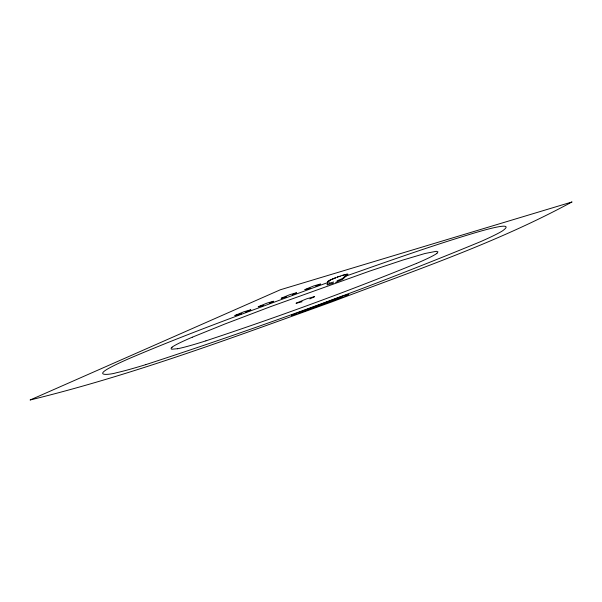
<?xml version="1.0" encoding="UTF-8"?>
<svg xmlns="http://www.w3.org/2000/svg" width="602" height="602" viewBox="0 0 602 602"><rect width="100%" height="100%" fill="white"/><g stroke="black" fill="none" stroke-linecap="round" stroke-linejoin="round"><path stroke-width="0.9" d="M328.985 280.931L328.88 283.181M327.706 281.563L327.157 284.731M296.139 303.175L306.711 298.81L314.598 296.575M314.62 296.688L309.842 298.893M234.915 315.463L243.863 311.776L250.763 309.797M250.763 309.955L246.451 311.896M258.25 306.711L266.912 303.145L273.594 301.226M273.617 301.354L269.418 303.257M281.247 298.201L289.833 294.664L296.455 292.76M296.462 292.918L292.324 294.777M304.921 289.562L313.68 285.95L320.437 284.009M320.445 284.167L315.847 286.213M347.918 274.324L342.485 279.448L335.607 282.391M327.781 281.427L329.618 280.321A16.051 0.978 -19.9 0 1 329.986 280.141L331.123 279.697M291.631 315.155L341.974 296.342L348.693 294.318M348.716 294.461L344.66 296.252M346.895 274.557L342.515 278.493L337.097 280.788M329.091 280.78L330.656 279.907M172.112 347.196L171.126 348.204L171.261 348.964A122.116 7.457 -19.9 0 0 171.961 349.198L177.545 348.708M436.879 253.344L437.955 251.839L436.284 251.305L424.929 253.51L402.776 260.087L369.809 271.043L270.539 306.659L225.14 323.906L192.354 337.18M330.265 280.013L331.484 279.531M331.19 279.591L332.342 279.162L331.935 279.336M332.342 279.087L333.628 278.621M416.637 263.36C347.354 291.661 276.943 317.284 205.914 340.837M332.643 279.035L333.064 278.854M333.38 278.726L333.756 278.568M333.711 278.515L334.208 278.387M333.884 278.523L334.343 278.335M334.313 278.274L334.847 278.064M334.923 278.034L335.397 277.846M335.148 278.019L335.63 277.838M246.203 311.986L245.812 312.137M335.698 277.808L335.976 277.703M336.842 277.379L337.526 277.048M337.135 277.266L337.609 277.018M298.637 313.16L343.005 296.869M337.511 277.131L338.347 276.83M327.533 282.654L312.656 288.019C250.936 310.813 188.923 332.989 128.422 358.882A112.092 6.84 -19.9 0 0 106.486 369.658C95.056 376.777 112.514 374.09 116.096 372.826A112.092 6.84 -19.9 0 0 145.729 364.654M338.467 276.702L339.084 276.491M241.711 313.65L241.161 313.845M346.142 276.017C389.005 260.967 431.815 245.684 475.354 232.688C476.37 232.455 518.548 219.444 502.459 230.897A112.092 6.84 -19.9 0 1 480.599 241.643C370.704 287.064 258.8 327.774 145.759 364.646M339.122 276.551L339.949 276.265M296.741 313.853L291.699 315.29M333.335 283.203L327.195 284.851M310.278 288.245L304.981 289.69M286.499 296.914L281.277 298.321M263.548 305.402L258.303 306.832M240.386 314.116L234.961 315.583M340.017 276.16L340.521 276.07M333.689 281.999L328.978 283.324M302.084 301.73L296.199 303.288M340.8 275.972L341.372 275.701M341.883 275.618L346.707 274.188A16.051 0.978 -19.9 0 1 346.985 274.136L347.843 274.06M342.455 275.43L343.057 275.167M343.005 275.264L343.531 275.099M344.246 274.896L344.668 274.775M345.014 274.685L346.812 274.324M436.977 253.307A75.987 4.635 -19.9 0 1 416.742 263.33M205.854 340.867A75.98 4.635 -19.9 0 1 177.409 348.769M172.014 347.226A75.987 4.635 -19.9 0 1 192.241 337.21M571.9 202.001C495.627 243.404 412.844 271.066 331.965 301.85C232.432 337.602 133.004 374.903 30.1 399.999L280.329 289.773L571.9 202.001"/></g></svg>
